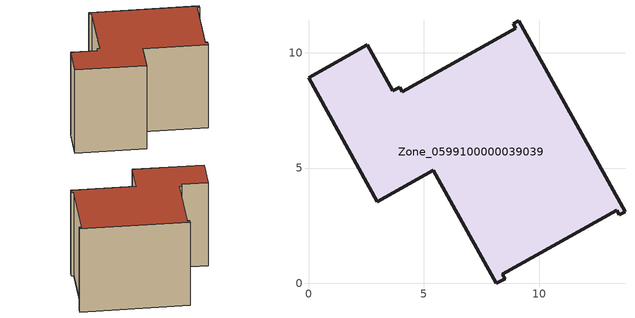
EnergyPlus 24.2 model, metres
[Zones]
Zone_0599100000039039
 floor ground (C_G): 3.95,8.5 4.06,8.3 8.99,11.06 8.88,11.26 9.12,11.39 13.71,3.11 13.47,2.98 13.35,3.18 8.4,0.41 8.52,0.21 8.14,0 5.4,4.91 2.97,3.55 0,8.92 2.54,10.34 3.66,8.34 z0
 wall outside (C_F): 8.4,0.41 13.35,3.18 13.47,2.98 13.71,3.11 9.12,11.39 8.88,11.26 8.99,11.06 4.06,8.3 3.95,8.5 3.66,8.34 2.54,10.34 0,8.92 2.97,3.55 5.4,4.91 8.14,0 8.52,0.21 8.4,0.41 z0:8.25
 roof outside (C_R): 3.66,8.34 2.54,10.34 0,8.92 2.97,3.55 5.4,4.91 8.14,0 8.52,0.21 8.4,0.41 13.35,3.18 13.47,2.98 13.71,3.11 9.12,11.39 8.88,11.26 8.99,11.06 4.06,8.3 3.95,8.5 z8.25
[BUILDING]
Pand.0599100000039039: North Axis=0; Terrain=City; Loads Convergence Tolerance Value=0.04; Temperature Convergence Tolerance Value=0.4; Solar Distribution=FullExterior; Maximum Number of Warmup Days=25; Minimum Number of Warmup Days=1
[Site:Location]
Rotterdam.The.Hague.AP_ZH_NLD Design_Conditions: Latitude=51.96; Longitude=4.45; Time Zone=1; Elevation=-4.5
[SITE:GROUNDTEMPERATURE:BUILDINGSURFACE]
18, 18, 18, 18, 18, 18, 18, 18, 18, 18, 18, 18
[MATERIAL] Thermal Absorptance=0.9; Solar Absorptance=0.7; Visible Absorptance=0.7
Name | Roughness | Thickness | Conductivity | Density | Specific Heat
G.TC.1965-1974 | MediumSmooth | 0.15 | 0.882353 | 540 | 1210
F.TC.1965-1974 | Rough | 0.3 | 0.697674 | 1920 | 840
R.TC.1965-1974 | MediumRough | 0.2 | 0.232558 | 1500 | 1000
[CONSTRUCTION]
C_G: G.TC.1965-1974
C_F: F.TC.1965-1974
C_R: R.TC.1965-1974
[ZONE]
Zone_0599100000039039: Type=1; Multiplier=1; Ceiling Height=Autocalculate; Volume=Autocalculate; Floor Area=autocalculate; Part of Total Floor Area=Yes
[ZONEINFILTRATION:DESIGNFLOWRATE]
Infil_Zone_0599100000039039: Zone or ZoneList or Space or SpaceList=Zone_0599100000039039; Schedule=AlwaysOn; Design Flow Rate Calculation Method=Flow/Area; Flow Rate per Floor Area=0.003; Constant Term Coefficient=1; Temperature Term Coefficient=0; Velocity Term Coefficient=0; Velocity Squared Term Coefficient=0
[HVACTEMPLATE:ZONE:IDEALLOADSAIRSYSTEM]
Zone_0599100000039039: Maximum Heating Supply Air Temperature=50; Minimum Cooling Supply Air Temperature=13; Maximum Heating Supply Air Humidity Ratio=0.0156; Minimum Cooling Supply Air Humidity Ratio=0.0077; Heating Limit=NoLimit; Cooling Limit=NoLimit; Dehumidification Control Type=ConstantSensibleHeatRatio; Cooling Sensible Heat Ratio=0.7; Dehumidification Setpoint=60; Humidification Control Type=None; Humidification Setpoint=30; Outdoor Air Method=None; Outdoor Air Flow Rate per Person=0.00944; Outdoor Air Flow Rate per Zone Floor Area=0; Outdoor Air Flow Rate per Zone=0; Demand Controlled Ventilation Type=None; Outdoor Air Economizer Type=NoEconomizer; Heat Recovery Type=None; Sensible Heat Recovery Effectiveness=0.7; Latent Heat Recovery Effectiveness=0.65
[ZONECONTROL:THERMOSTAT]
ThermostatControl_Zone_0599100000039039: Zone or ZoneList=Zone_0599100000039039; Control Type Schedule=DualSetpointControlType; Control 1=Thermostat_Zone_0599100000039039; Temperature Difference Between Cutout And Setpoint=0
[THERMOSTATSETPOINT:DUALSETPOINT]
Thermostat_Zone_0599100000039039: Heating Setpoint Temperature Schedule=HeatingSetpoint_Zone_0599100000039039; Cooling Setpoint Temperature Schedule=CoolingSetpoint_Zone_0599100000039039
[SCHEDULE:COMPACT]
HeatingSetpoint_Zone_0599100000039039: Through: 12/31, For: AllDays, Until: 24:00, 21
CoolingSetpoint_Zone_0599100000039039: Through: 12/31, For: AllDays, Until: 24:00, 24
DualSetpointControlType: Through: 12/31, For: AllDays, Until: 24:00, 4
AlwaysOn: Through: 12/31, For: AllDays, Until: 24:00, 1
